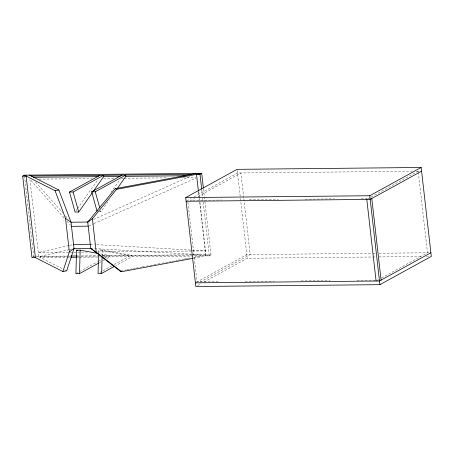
<?xml version="1.0" encoding="UTF-8"?>
<svg xmlns="http://www.w3.org/2000/svg" width="454" height="454" viewBox="0 0 454 454"><rect width="100%" height="100%" fill="white"/><g stroke="black" fill="none" stroke-linecap="round" stroke-linejoin="round"><path stroke-width="0.34" stroke-dasharray="2.27 1.7" d="M98.62 252.725L98.694 249.967L102.315 249.927L131.932 255.398L132.074 256.68L115.94 265.55M102.139 256.141L102.315 249.927M75.909 210.928L77.118 209.215M77.52 208.641L98.047 179.472M110.935 192.405L120.191 179.251M99.057 211.831L100.867 211.814L109.318 199.8M31.996 257.696L33.709 256.754L35.418 257.662M186.736 200.923L191.072 198.54M194.164 196.837L237.516 173.014L412.385 171.243M190.124 200.889L194.46 198.506M198.177 196.463L240.904 172.98L243.707 197.592M75.903 273.654L79.007 271.952M79.626 271.611L97.627 261.72M98.246 261.379L100.731 260.011M105.073 257.622L106.315 256.941L106.168 255.659L101.344 254.768M99.381 262.707L104.346 259.977M106.826 258.61L109.93 256.907L109.783 255.619L100.141 253.843M99.908 272.411L102.394 271.044M103.013 270.703L111.701 265.93M114.187 264.563L128.459 256.72L128.312 255.432L98.694 249.967M199.215 198.262L205.787 255.937L209.288 255.903L211.002 254.961L204.992 202.212M196.65 282.167L246.811 254.598L372.121 253.332M200.038 282.133L250.199 254.563L243.787 198.296M197.689 285.498L200.781 283.795M203.88 282.093L247.226 258.269L375.373 256.975M368.035 198.756L370.515 197.394M371.134 197.053L418.196 171.186M377.331 280.339L378.568 279.658M381.666 277.956L427.492 252.77L418.355 172.594M93.541 219.458L189.585 176.589M88.853 225.882L93.365 223.867M94.006 223.578L195.856 178.121M68.798 245.535L38.272 252.583L69.451 252.265M69.479 245.381L73.548 244.439M64.014 217.869L29.913 179.234L38.743 256.703L69.269 249.655M69.944 249.501L73.338 248.718M120.798 270.97L126.343 269.931M127.035 269.801L129.112 269.415M129.804 269.284L132.574 268.762M133.266 268.637L135.343 268.246M136.035 268.115L141.574 267.077M142.267 266.946L171.345 261.498M172.038 261.368L177.576 260.329M178.274 260.199L183.813 259.166M184.506 259.035L186.583 258.644M187.275 258.513L190.044 257.997M193.506 257.344L205.968 255.012L199.8 200.855M193.659 258.212L211.002 254.961L193.211 255.142M416.63 171.203L420.228 171.164M39.129 179.143L92.27 178.604M103.608 178.49L114.238 178.382M121.326 178.308L123.448 178.291M124.158 178.28L167.384 177.843M182.973 177.69L195.725 177.559M192.678 200.328L221.705 200.038M249.314 199.754L278.342 199.465M305.241 199.192L334.269 198.897M361.174 198.625L369.669 198.54M70.16 252.259L72.992 252.231M73.701 252.225L80.789 252.152M81.499 252.146L87.162 252.089M97.792 251.981L192.036 251.028M192.746 251.022L205.497 250.892L95.221 244.558M68.679 256.039L40.383 256.323L40.531 257.605L66.704 257.344M77.169 255.948L78.582 255.937M81.408 255.908L97.678 255.744M101.923 255.698L200.606 254.705L200.753 255.988L193.705 256.062M33.63 256.754L35.594 256.731M36.224 256.726L68.503 256.402M69.212 256.391L70.625 256.379M77.004 256.317L97.553 256.107M103.223 256.05L192.507 255.148M372.83 253.326L375.662 253.298M379.198 253.258L428.758 252.759M67.408 257.339L69.53 257.316M77.311 257.236L78.729 257.219M79.433 257.214L99.948 257.009M104.193 256.964L193.001 256.067M378.908 256.936L422.095 256.499M426.346 256.459L429.881 256.419M218.255 281.752L197.019 281.962L187.882 201.786M245.16 281.48L274.188 281.185M301.087 280.913L330.115 280.617M357.02 280.351L378.256 280.135M90.272 244.269L94.511 244.513M90.738 248.389L191.123 254.161M191.832 254.2L205.968 255.012M38.743 256.703L64.19 269.602M64.808 269.92L66.67 270.862M35.52 181.997L62.607 212.693M65.41 215.866L68.213 219.044M66.812 221.047L70.552 225.28M100.493 210.48L100.867 211.814M237.238 170.568L240.319 197.626M240.399 198.33L247.226 258.269M203.466 188.847L204.913 201.508M201.758 189.789L202.637 197.524M202.717 198.228L209.288 255.903M198.756 191.713L199.72 200.152M198.494 191.934L199.136 197.564M24.493 175.868L33.709 256.754"/><path stroke-width="0.68" d="M98.075 253.457L80.165 250.154L76.55 250.188L75.903 273.654L79.518 273.62L98.756 263.048M79.518 273.62L80.165 250.154M98.58 254.109L98.047 273.433L101.668 273.399L114.697 266.231M101.668 273.399L102.122 256.833M34.952 257.384L62.879 271.543L69.354 251.885L65.546 218.448L55.087 190.72L24.414 175.165L22.7 176.107L31.996 257.696L35.418 257.662L26.122 176.073L24.414 175.165L201.786 173.371M99.914 175.329L69.502 192.042L75.103 212.075L78.718 212.035L92.406 192.592M93.206 191.446L103.671 176.578L103.529 175.289L73.117 192.008L69.502 192.042M117.37 188.365L125.82 176.351L125.673 175.068L95.261 191.781L91.646 191.821L97.065 211.184M192.967 258.337L121.513 271.73L120.106 271.1L90.738 248.389L87.736 222.051L115.203 188.694L196.673 173.428M65.546 218.448L71.017 222.216L87.736 222.051L92.4 218.726L116.604 189.318L201.707 173.377L203.386 188.143M69.354 251.885L74.019 248.559L90.738 248.389L96.208 252.163L121.513 271.73M91.646 191.821L122.058 175.102M198.415 191.23L196.491 174.353L199.993 174.313L201.707 173.377M185.697 197.592L237.096 169.342L421.17 167.481L431.3 256.408L379.902 284.658L195.827 286.519L185.697 197.592L369.766 195.731L421.17 167.481M421.584 171.152L370.186 199.402L186.117 201.264M430.88 252.736L379.482 280.986L195.413 282.848M87.736 222.051L89.029 221.473M55.087 190.72L58.878 190.039L71.017 222.216L74.019 248.559L66.67 270.862L62.879 271.543M22.7 176.107L26.122 176.073M31.235 176.021L191.457 174.404M33.494 177.287L98.268 176.629M103.194 176.583L120.094 176.407M125.82 176.351L185.947 175.743M71.482 226.336L88.207 226.171M73.548 244.439L90.272 244.269M70.801 256.016L76.459 255.96M70.943 257.299L76.607 257.242M76.55 250.188L77.929 250.443M115.203 188.694L116.604 189.318M29.448 175.113L58.878 190.039M95.261 191.781L99.744 207.807M73.117 192.008L78.718 212.035M371.792 198.517L381.088 280.107M369.766 195.731L379.902 284.658M366.798 199.437L376.094 281.02M199.993 174.313L201.672 189.085M92.4 218.726L96.208 252.163"/></g></svg>
